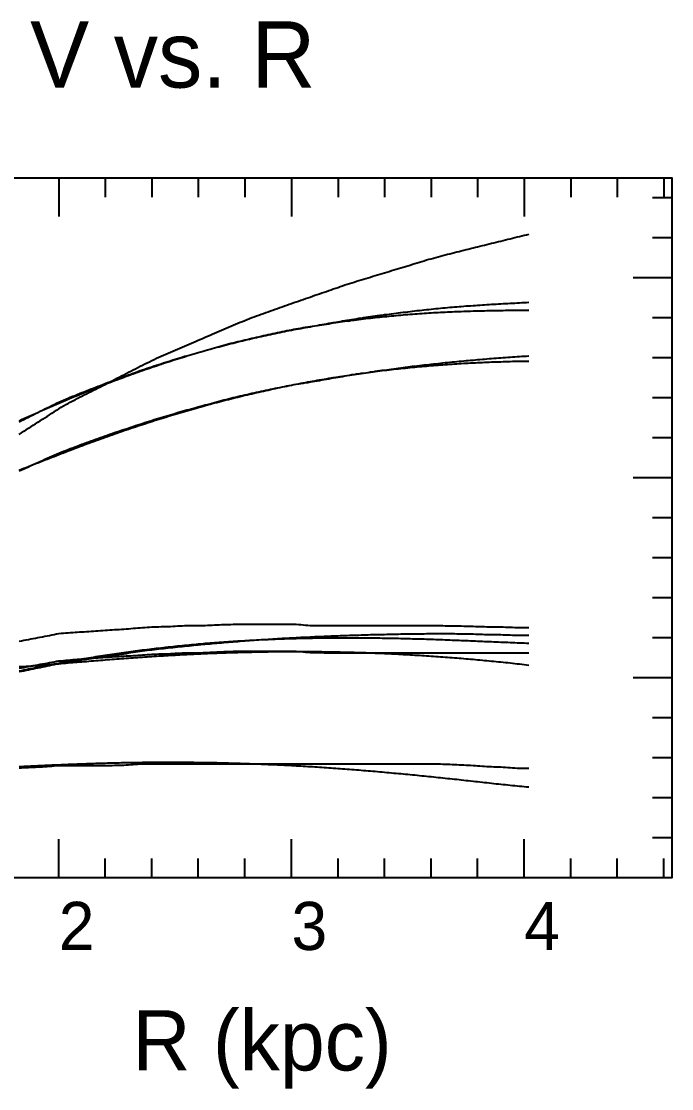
# Model space of a CAD drawing. Extents: x -35 to 179, y -35 to 142.
# Drawn here: x 71.1 to 179.2, y -35 to 142.2 of the extents above; entities that cross this region are included whole.
import ezdxf

# ---------------------------------------------------------------- set-up
doc = ezdxf.new("R2010")
doc.units = 0

msp = doc.modelspace()

# ---------------------------------------------------------------- linework, layer by layer
at = {"color": 0}
for p, q in [((77.35, 116.19), (77.35, 109.79)), ((85.08, 116.19), (85.08, 112.99)), ((92.82, 116.19), (92.82, 112.99)), ((100.55, 116.19), (100.55, 112.99)), ((108.29, 116.19), (108.29, 112.99)), ((116.02, 116.19), (116.02, 109.79)), ((123.76, 116.19), (123.76, 112.99)), ((131.49, 116.19), (131.49, 112.99)), ((139.23, 116.19), (139.23, 112.99)), ((146.96, 116.19), (146.96, 112.99)), ((154.7, 116.19), (154.7, 109.79)), ((162.43, 116.19), (162.43, 112.99)), ((170.17, 116.19), (170.17, 112.99)), ((177.9, 116.19), (177.9, 112.99)), ((179.2, 112.87), (176, 112.87)), ((179.2, 106.23), (176, 106.23)), ((179.2, 99.59), (172.8, 99.59)), ((179.2, 92.95), (176, 92.95)), ((179.2, 86.31), (176, 86.31)), ((179.2, 79.67), (176, 79.67)), ((179.2, 73.03), (176, 73.03)), ((179.2, 66.39), (172.8, 66.39)), ((179.2, 59.75), (176, 59.75)), ((179.2, 53.11), (176, 53.11)), ((179.2, 46.47), (176, 46.47)), ((179.2, 39.84), (176, 39.84)), ((179.2, 33.2), (172.8, 33.2)), ((179.2, 26.56), (176, 26.56)), ((179.2, 19.92), (176, 19.92)), ((179.2, 13.28), (176, 13.28)), ((77.35, 0), (77.35, 6.4)), ((116.02, 0), (116.02, 6.4)), ((154.7, 0), (154.7, 6.4)), ((179.2, 6.64), (176, 6.64)), ((85.08, 0), (85.08, 3.2)), ((92.82, 0), (92.82, 3.2)), ((100.55, 0), (100.55, 3.2)), ((108.29, 0), (108.29, 3.2)), ((123.76, 0), (123.76, 3.2)), ((131.49, 0), (131.49, 3.2)), ((139.23, 0), (139.23, 3.2)), ((146.96, 0), (146.96, 3.2)), ((162.43, 0), (162.43, 3.2)), ((170.17, 0), (170.17, 3.2)), ((177.9, 0), (177.9, 3.2))]:
    msp.add_line(p, q, dxfattribs=at)
msp.add_lwpolyline([(0, 0), (0, 116.19), (179.2, 116.19), (179.2, 0)], close=True, dxfattribs=at)
at = {"color": 6}
for points in [[(70.77, 73.61), (71.16, 73.87), (71.55, 74.12), (71.93, 74.37), (72.32, 74.63), (72.71, 74.88), (73.09, 75.13), (73.48, 75.37), (73.87, 75.62), (74.25, 75.86), (74.64, 76.11), (75.03, 76.36), (75.41, 76.6), (75.8, 76.86), (76.19, 77.11), (76.57, 77.36), (76.96, 77.61), (77.35, 77.87), (77.74, 78.12), (78.12, 78.37), (78.51, 78.55), (78.9, 78.76), (79.28, 78.96), (79.67, 79.17), (80.06, 79.37), (80.44, 79.57), (80.83, 79.77), (81.22, 79.96), (81.6, 80.16), (81.99, 80.35), (82.38, 80.54), (82.76, 80.74), (83.15, 80.93), (83.54, 81.13), (83.92, 81.33), (84.31, 81.52), (84.7, 81.72), (85.08, 81.92), (85.47, 82.12), (85.86, 82.32), (86.24, 82.52), (86.63, 82.72), (87.02, 82.92), (87.4, 83.12), (87.79, 83.32), (88.18, 83.52), (88.56, 83.73), (88.95, 83.92), (89.34, 84.12), (89.72, 84.32), (90.11, 84.52), (90.5, 84.72), (90.88, 84.91), (91.27, 85.11), (91.66, 85.3), (92.04, 85.48), (92.43, 85.67), (92.82, 85.86), (93.2, 86.05), (93.59, 86.24), (93.98, 86.42), (94.37, 86.58), (94.75, 86.75), (95.14, 86.92), (95.53, 87.09), (95.91, 87.25), (96.3, 87.42), (96.69, 87.59), (97.07, 87.76), (97.46, 87.92), (97.85, 88.09), (98.23, 88.25), (98.62, 88.42), (99.01, 88.59), (99.39, 88.75), (99.78, 88.92), (100.17, 89.08), (100.55, 89.25), (100.94, 89.42), (101.33, 89.58), (101.71, 89.75), (102.1, 89.91), (102.49, 90.08), (102.87, 90.25), (103.26, 90.41), (103.65, 90.58), (104.03, 90.75), (104.42, 90.91), (104.81, 91.08), (105.19, 91.24), (105.58, 91.4), (105.97, 91.57), (106.35, 91.73), (106.74, 91.9), (107.13, 92.06), (107.51, 92.22), (107.9, 92.37), (108.29, 92.53), (108.67, 92.69), (109.06, 92.84), (109.45, 93), (109.83, 93.15), (110.22, 93.28), (110.61, 93.42), (110.99, 93.56), (111.38, 93.7), (111.77, 93.84), (112.16, 93.98), (112.54, 94.12), (112.93, 94.25), (113.32, 94.39), (113.7, 94.53), (114.09, 94.67), (114.48, 94.8), (114.86, 94.94), (115.25, 95.08), (115.64, 95.21), (116.02, 95.34), (116.41, 95.48), (116.8, 95.61), (117.18, 95.75), (117.57, 95.88), (117.96, 96.02), (118.34, 96.15), (118.73, 96.29), (119.12, 96.42), (119.5, 96.56), (119.89, 96.7), (120.28, 96.83), (120.66, 96.96), (121.05, 97.1), (121.44, 97.23), (121.82, 97.36), (122.21, 97.49), (122.6, 97.63), (122.98, 97.76), (123.37, 97.89), (123.76, 98.02), (124.14, 98.16), (124.53, 98.29), (124.92, 98.42), (125.3, 98.55), (125.69, 98.68), (126.08, 98.8), (126.46, 98.91), (126.85, 99.03), (127.24, 99.15), (127.62, 99.27), (128.01, 99.39), (128.4, 99.5), (128.79, 99.62), (129.17, 99.74), (129.56, 99.86), (129.95, 99.98), (130.33, 100.1), (130.72, 100.21), (131.11, 100.33), (131.49, 100.45), (131.88, 100.56), (132.27, 100.68), (132.65, 100.8), (133.04, 100.91), (133.43, 101.03), (133.81, 101.15), (134.2, 101.26), (134.59, 101.38), (134.97, 101.5), (135.36, 101.61), (135.75, 101.73), (136.13, 101.85), (136.52, 101.97), (136.91, 102.09), (137.29, 102.21), (137.68, 102.33), (138.07, 102.45), (138.45, 102.57), (138.84, 102.69), (139.23, 102.78), (139.61, 102.89), (140, 102.99), (140.39, 103.1), (140.77, 103.21), (141.16, 103.31), (141.55, 103.41), (141.93, 103.51), (142.32, 103.61), (142.71, 103.7), (143.09, 103.8), (143.48, 103.9), (143.87, 104), (144.25, 104.09), (144.64, 104.19), (145.03, 104.29), (145.41, 104.39), (145.8, 104.48), (146.19, 104.58), (146.58, 104.68), (146.96, 104.77), (147.35, 104.87), (147.74, 104.96), (148.12, 105.05), (148.51, 105.15), (148.9, 105.24), (149.28, 105.34), (149.67, 105.43), (150.06, 105.53), (150.44, 105.62), (150.83, 105.71), (151.22, 105.81), (151.6, 105.9), (151.99, 106), (152.38, 106.1), (152.76, 106.19), (153.15, 106.29), (153.54, 106.39), (153.92, 106.49), (154.31, 106.58), (154.7, 106.68), (155.08, 106.76), (155.47, 106.85)], [(70.77, 34.79), (71.16, 34.86), (71.55, 34.93), (71.93, 35.01), (72.32, 35.08), (72.71, 35.15), (73.09, 35.22), (73.48, 35.29), (73.87, 35.37), (74.25, 35.44), (74.64, 35.51), (75.03, 35.58), (75.41, 35.65), (75.8, 35.73), (76.19, 35.8), (76.57, 35.87), (76.96, 35.94), (77.35, 36.01), (77.74, 36.04), (78.12, 36.07), (78.51, 36.11), (78.9, 36.15), (79.28, 36.18), (79.67, 36.22), (80.06, 36.25), (80.44, 36.27), (80.83, 36.3), (81.22, 36.32), (81.6, 36.35), (81.99, 36.37), (82.38, 36.39), (82.76, 36.43), (83.15, 36.46), (83.54, 36.49), (83.92, 36.53), (84.31, 36.56), (84.7, 36.59), (85.08, 36.63), (85.47, 36.65), (85.86, 36.67), (86.24, 36.7), (86.63, 36.72), (87.02, 36.74), (87.4, 36.76), (87.79, 36.78), (88.18, 36.81), (88.56, 36.83), (88.95, 36.85), (89.34, 36.87), (89.72, 36.9), (90.11, 36.92), (90.5, 36.94), (90.88, 36.97), (91.27, 37), (91.66, 37.02), (92.04, 37.05), (92.43, 37.08), (92.82, 37.11), (93.2, 37.13), (93.59, 37.14), (93.98, 37.15), (94.37, 37.17), (94.75, 37.18), (95.14, 37.19), (95.53, 37.2), (95.91, 37.22), (96.3, 37.24), (96.69, 37.27), (97.07, 37.29), (97.46, 37.31), (97.85, 37.33), (98.23, 37.36), (98.62, 37.36), (99.01, 37.36), (99.39, 37.36), (99.78, 37.36), (100.17, 37.36), (100.55, 37.36), (100.94, 37.36), (101.33, 37.38), (101.71, 37.4), (102.1, 37.42), (102.49, 37.44), (102.87, 37.46), (103.26, 37.48), (103.65, 37.51), (104.03, 37.52), (104.42, 37.53), (104.81, 37.55), (105.19, 37.56), (105.58, 37.58), (105.97, 37.59), (106.35, 37.61), (106.74, 37.6), (107.13, 37.6), (107.51, 37.6), (107.9, 37.6), (108.29, 37.6), (108.67, 37.6), (109.06, 37.6), (109.45, 37.6), (109.83, 37.6), (110.22, 37.6), (110.61, 37.6), (110.99, 37.6), (111.38, 37.6), (111.77, 37.6), (112.16, 37.6), (112.54, 37.6), (112.93, 37.6), (113.32, 37.6), (113.7, 37.6), (114.09, 37.6), (114.48, 37.6), (114.86, 37.6), (115.25, 37.6), (115.64, 37.6), (116.02, 37.6), (116.41, 37.6), (116.8, 37.6), (117.18, 37.57), (117.57, 37.54), (117.96, 37.5), (118.34, 37.47), (118.73, 37.44), (119.12, 37.4), (119.5, 37.37), (119.89, 37.37), (120.28, 37.37), (120.66, 37.37), (121.05, 37.37), (121.44, 37.36), (121.82, 37.36), (122.21, 37.36), (122.6, 37.36), (122.98, 37.36), (123.37, 37.36), (123.76, 37.36), (124.14, 37.36), (124.53, 37.36), (124.92, 37.36), (125.3, 37.36), (125.69, 37.36), (126.08, 37.36), (126.46, 37.36), (126.85, 37.36), (127.24, 37.36), (127.62, 37.36), (128.01, 37.36), (128.4, 37.36), (128.79, 37.36), (129.17, 37.36), (129.56, 37.36), (129.95, 37.36), (130.33, 37.36), (130.72, 37.36), (131.11, 37.36), (131.49, 37.36), (131.88, 37.36), (132.27, 37.36), (132.65, 37.36), (133.04, 37.36), (133.43, 37.36), (133.81, 37.36), (134.2, 37.36), (134.59, 37.36), (134.97, 37.36), (135.36, 37.36), (135.75, 37.36), (136.13, 37.36), (136.52, 37.36), (136.91, 37.36), (137.29, 37.36), (137.68, 37.36), (138.07, 37.36), (138.45, 37.36), (138.84, 37.36), (139.23, 37.36), (139.61, 37.36), (140, 37.36), (140.39, 37.36), (140.77, 37.36), (141.16, 37.36), (141.55, 37.36), (141.93, 37.36), (142.32, 37.36), (142.71, 37.36), (143.09, 37.36), (143.48, 37.36), (143.87, 37.36), (144.25, 37.36), (144.64, 37.36), (145.03, 37.36), (145.41, 37.36), (145.8, 37.36), (146.19, 37.36), (146.58, 37.36), (146.96, 37.36), (147.35, 37.36), (147.74, 37.36), (148.12, 37.36), (148.51, 37.36), (148.9, 37.36), (149.28, 37.36), (149.67, 37.36), (150.06, 37.36), (150.44, 37.36), (150.83, 37.36), (151.22, 37.36), (151.6, 37.36), (151.99, 37.36), (152.38, 37.36), (152.76, 37.36), (153.15, 37.36), (153.54, 37.36), (153.92, 37.36), (154.31, 37.36), (154.7, 37.36), (155.08, 37.36), (155.47, 37.36)]]:
    msp.add_lwpolyline(points, dxfattribs=at)
at = {"color": 4}
for points in [[(70.77, 75.71), (71.16, 75.91), (71.55, 76.1), (71.93, 76.3), (72.32, 76.49), (72.71, 76.68), (73.09, 76.88), (73.48, 77.07), (73.87, 77.26), (74.25, 77.45), (74.64, 77.64), (75.03, 77.83), (75.41, 78.02), (75.8, 78.21), (76.19, 78.4), (76.57, 78.59), (76.96, 78.78), (77.35, 78.96), (77.74, 79.12), (78.12, 79.29), (78.51, 79.45), (78.9, 79.61), (79.28, 79.77), (79.67, 79.93), (80.06, 80.09), (80.44, 80.24), (80.83, 80.39), (81.22, 80.55), (81.6, 80.7), (81.99, 80.85), (82.38, 81), (82.76, 81.15), (83.15, 81.3), (83.54, 81.45), (83.92, 81.6), (84.31, 81.75), (84.7, 81.9), (85.08, 82.05), (85.47, 82.2), (85.86, 82.34), (86.24, 82.48), (86.63, 82.63), (87.02, 82.77), (87.4, 82.91), (87.79, 83.05), (88.18, 83.19), (88.56, 83.34), (88.95, 83.48), (89.34, 83.62), (89.72, 83.77), (90.11, 83.91), (90.5, 84.05), (90.88, 84.19), (91.27, 84.32), (91.66, 84.46), (92.04, 84.59), (92.43, 84.72), (92.82, 84.85), (93.2, 84.99), (93.59, 85.11), (93.98, 85.23), (94.37, 85.35), (94.75, 85.48), (95.14, 85.6), (95.53, 85.72), (95.91, 85.84), (96.3, 85.97), (96.69, 86.09), (97.07, 86.21), (97.46, 86.33), (97.85, 86.45), (98.23, 86.57), (98.62, 86.68), (99.01, 86.79), (99.39, 86.9), (99.78, 87.01), (100.17, 87.12), (100.55, 87.22), (100.94, 87.33), (101.33, 87.44), (101.71, 87.55), (102.1, 87.67), (102.49, 87.78), (102.87, 87.89), (103.26, 88), (103.65, 88.11), (104.03, 88.21), (104.42, 88.32), (104.81, 88.42), (105.19, 88.53), (105.58, 88.63), (105.97, 88.73), (106.35, 88.83), (106.74, 88.93), (107.13, 89.02), (107.51, 89.11), (107.9, 89.21), (108.29, 89.3), (108.67, 89.39), (109.06, 89.48), (109.45, 89.57), (109.83, 89.66), (110.22, 89.75), (110.61, 89.83), (110.99, 89.92), (111.38, 90.01), (111.77, 90.09), (112.16, 90.18), (112.54, 90.26), (112.93, 90.35), (113.32, 90.43), (113.7, 90.51), (114.09, 90.59), (114.48, 90.68), (114.86, 90.76), (115.25, 90.84), (115.64, 90.91), (116.02, 90.99), (116.41, 91.07), (116.8, 91.15), (117.18, 91.21), (117.57, 91.27), (117.96, 91.33), (118.34, 91.39), (118.73, 91.45), (119.12, 91.51), (119.5, 91.57), (119.89, 91.64), (120.28, 91.71), (120.66, 91.78), (121.05, 91.85), (121.44, 91.92), (121.82, 91.99), (122.21, 92.05), (122.6, 92.12), (122.98, 92.19), (123.37, 92.25), (123.76, 92.32), (124.14, 92.38), (124.53, 92.45), (124.92, 92.51), (125.3, 92.57), (125.69, 92.63), (126.08, 92.7), (126.46, 92.76), (126.85, 92.82), (127.24, 92.88), (127.62, 92.93), (128.01, 92.99), (128.4, 93.05), (128.79, 93.11), (129.17, 93.16), (129.56, 93.22), (129.95, 93.27), (130.33, 93.33), (130.72, 93.38), (131.11, 93.43), (131.49, 93.49), (131.88, 93.54), (132.27, 93.59), (132.65, 93.64), (133.04, 93.69), (133.43, 93.74), (133.81, 93.79), (134.2, 93.84), (134.59, 93.88), (134.97, 93.93), (135.36, 93.98), (135.75, 94.02), (136.13, 94.07), (136.52, 94.11), (136.91, 94.16), (137.29, 94.2), (137.68, 94.24), (138.07, 94.29), (138.45, 94.33), (138.84, 94.37), (139.23, 94.41), (139.61, 94.45), (140, 94.49), (140.39, 94.53), (140.77, 94.57), (141.16, 94.61), (141.55, 94.64), (141.93, 94.67), (142.32, 94.71), (142.71, 94.74), (143.09, 94.77), (143.48, 94.81), (143.87, 94.84), (144.25, 94.87), (144.64, 94.9), (145.03, 94.93), (145.41, 94.95), (145.8, 94.98), (146.19, 95.01), (146.58, 95.03), (146.96, 95.06), (147.35, 95.08), (147.74, 95.11), (148.12, 95.13), (148.51, 95.16), (148.9, 95.18), (149.28, 95.21), (149.67, 95.23), (150.06, 95.25), (150.44, 95.28), (150.83, 95.3), (151.22, 95.32), (151.6, 95.35), (151.99, 95.36), (152.38, 95.38), (152.76, 95.4), (153.15, 95.42), (153.54, 95.44), (153.92, 95.46), (154.31, 95.48), (154.7, 95.5), (155.08, 95.52), (155.47, 95.54)], [(70.77, 67.54), (71.16, 67.72), (71.55, 67.89), (71.93, 68.07), (72.32, 68.25), (72.71, 68.43), (73.09, 68.6), (73.48, 68.78), (73.87, 68.95), (74.25, 69.13), (74.64, 69.3), (75.03, 69.47), (75.41, 69.65), (75.8, 69.82), (76.19, 69.99), (76.57, 70.16), (76.96, 70.33), (77.35, 70.5), (77.74, 70.65), (78.12, 70.8), (78.51, 70.95), (78.9, 71.1), (79.28, 71.25), (79.67, 71.4), (80.06, 71.54), (80.44, 71.68), (80.83, 71.82), (81.22, 71.96), (81.6, 72.1), (81.99, 72.24), (82.38, 72.38), (82.76, 72.52), (83.15, 72.66), (83.54, 72.8), (83.92, 72.95), (84.31, 73.09), (84.7, 73.23), (85.08, 73.37), (85.47, 73.5), (85.86, 73.63), (86.24, 73.76), (86.63, 73.9), (87.02, 74.03), (87.4, 74.16), (87.79, 74.29), (88.18, 74.42), (88.56, 74.55), (88.95, 74.67), (89.34, 74.8), (89.72, 74.93), (90.11, 75.06), (90.5, 75.18), (90.88, 75.31), (91.27, 75.44), (91.66, 75.56), (92.04, 75.69), (92.43, 75.81), (92.82, 75.94), (93.2, 76.06), (93.59, 76.18), (93.98, 76.29), (94.37, 76.41), (94.75, 76.52), (95.14, 76.64), (95.53, 76.75), (95.91, 76.87), (96.3, 76.99), (96.69, 77.1), (97.07, 77.22), (97.46, 77.33), (97.85, 77.45), (98.23, 77.56), (98.62, 77.67), (99.01, 77.77), (99.39, 77.87), (99.78, 77.97), (100.17, 78.07), (100.55, 78.17), (100.94, 78.27), (101.33, 78.38), (101.71, 78.49), (102.1, 78.6), (102.49, 78.7), (102.87, 78.81), (103.26, 78.92), (103.65, 79.02), (104.03, 79.12), (104.42, 79.22), (104.81, 79.32), (105.19, 79.42), (105.58, 79.52), (105.97, 79.62), (106.35, 79.72), (106.74, 79.81), (107.13, 79.9), (107.51, 79.99), (107.9, 80.08), (108.29, 80.17), (108.67, 80.25), (109.06, 80.34), (109.45, 80.43), (109.83, 80.51), (110.22, 80.6), (110.61, 80.68), (110.99, 80.77), (111.38, 80.85), (111.77, 80.93), (112.16, 81.02), (112.54, 81.1), (112.93, 81.18), (113.32, 81.26), (113.7, 81.34), (114.09, 81.42), (114.48, 81.5), (114.86, 81.58), (115.25, 81.66), (115.64, 81.73), (116.02, 81.81), (116.41, 81.89), (116.8, 81.96), (117.18, 82.02), (117.57, 82.08), (117.96, 82.14), (118.34, 82.2), (118.73, 82.25), (119.12, 82.31), (119.5, 82.37), (119.89, 82.44), (120.28, 82.51), (120.66, 82.58), (121.05, 82.65), (121.44, 82.71), (121.82, 82.78), (122.21, 82.85), (122.6, 82.92), (122.98, 82.98), (123.37, 83.05), (123.76, 83.11), (124.14, 83.18), (124.53, 83.24), (124.92, 83.31), (125.3, 83.37), (125.69, 83.43), (126.08, 83.49), (126.46, 83.55), (126.85, 83.61), (127.24, 83.67), (127.62, 83.73), (128.01, 83.79), (128.4, 83.85), (128.79, 83.91), (129.17, 83.97), (129.56, 84.02), (129.95, 84.08), (130.33, 84.14), (130.72, 84.19), (131.11, 84.25), (131.49, 84.3), (131.88, 84.35), (132.27, 84.41), (132.65, 84.46), (133.04, 84.51), (133.43, 84.56), (133.81, 84.61), (134.2, 84.66), (134.59, 84.71), (134.97, 84.76), (135.36, 84.81), (135.75, 84.86), (136.13, 84.91), (136.52, 84.95), (136.91, 85), (137.29, 85.04), (137.68, 85.09), (138.07, 85.14), (138.45, 85.18), (138.84, 85.22), (139.23, 85.27), (139.61, 85.31), (140, 85.35), (140.39, 85.39), (140.77, 85.43), (141.16, 85.48), (141.55, 85.52), (141.93, 85.56), (142.32, 85.6), (142.71, 85.63), (143.09, 85.67), (143.48, 85.71), (143.87, 85.75), (144.25, 85.78), (144.64, 85.82), (145.03, 85.86), (145.41, 85.89), (145.8, 85.93), (146.19, 85.96), (146.58, 85.99), (146.96, 86.03), (147.35, 86.06), (147.74, 86.09), (148.12, 86.12), (148.51, 86.16), (148.9, 86.19), (149.28, 86.22), (149.67, 86.25), (150.06, 86.28), (150.44, 86.31), (150.83, 86.34), (151.22, 86.36), (151.6, 86.39), (151.99, 86.42), (152.38, 86.45), (152.76, 86.47), (153.15, 86.5), (153.54, 86.52), (153.92, 86.55), (154.31, 86.57), (154.7, 86.6), (155.08, 86.62), (155.47, 86.64)], [(70.77, 34.22), (71.16, 34.3), (71.55, 34.38), (71.93, 34.46), (72.32, 34.54), (72.71, 34.62), (73.09, 34.7), (73.48, 34.78), (73.87, 34.85), (74.25, 34.93), (74.64, 35.01), (75.03, 35.09), (75.41, 35.17), (75.8, 35.25), (76.19, 35.33), (76.57, 35.41), (76.96, 35.49), (77.35, 35.57), (77.74, 35.63), (78.12, 35.7), (78.51, 35.76), (78.9, 35.82), (79.28, 35.88), (79.67, 35.94), (80.06, 36), (80.44, 36.06), (80.83, 36.12), (81.22, 36.18), (81.6, 36.24), (81.99, 36.3), (82.38, 36.35), (82.76, 36.41), (83.15, 36.47), (83.54, 36.52), (83.92, 36.58), (84.31, 36.63), (84.7, 36.69), (85.08, 36.74), (85.47, 36.8), (85.86, 36.85), (86.24, 36.91), (86.63, 36.97), (87.02, 37.02), (87.4, 37.07), (87.79, 37.13), (88.18, 37.18), (88.56, 37.25), (88.95, 37.32), (89.34, 37.38), (89.72, 37.45), (90.11, 37.51), (90.5, 37.58), (90.88, 37.63), (91.27, 37.68), (91.66, 37.72), (92.04, 37.77), (92.43, 37.82), (92.82, 37.86), (93.2, 37.91), (93.59, 37.95), (93.98, 38), (94.37, 38.04), (94.75, 38.08), (95.14, 38.13), (95.53, 38.17), (95.91, 38.21), (96.3, 38.25), (96.69, 38.29), (97.07, 38.34), (97.46, 38.38), (97.85, 38.42), (98.23, 38.46), (98.62, 38.49), (99.01, 38.53), (99.39, 38.57), (99.78, 38.61), (100.17, 38.65), (100.55, 38.68), (100.94, 38.72), (101.33, 38.76), (101.71, 38.79), (102.1, 38.83), (102.49, 38.86), (102.87, 38.9), (103.26, 38.93), (103.65, 38.97), (104.03, 39), (104.42, 39.03), (104.81, 39.06), (105.19, 39.1), (105.58, 39.13), (105.97, 39.16), (106.35, 39.19), (106.74, 39.22), (107.13, 39.25), (107.51, 39.28), (107.9, 39.31), (108.29, 39.34), (108.67, 39.37), (109.06, 39.4), (109.45, 39.42), (109.83, 39.45), (110.22, 39.48), (110.61, 39.5), (110.99, 39.53), (111.38, 39.56), (111.77, 39.58), (112.16, 39.61), (112.54, 39.63), (112.93, 39.66), (113.32, 39.68), (113.7, 39.7), (114.09, 39.73), (114.48, 39.75), (114.86, 39.77), (115.25, 39.79), (115.64, 39.81), (116.02, 39.84), (116.41, 39.86), (116.8, 39.88), (117.18, 39.9), (117.57, 39.92), (117.96, 39.94), (118.34, 39.96), (118.73, 39.97), (119.12, 39.99), (119.5, 40.01), (119.89, 40.03), (120.28, 40.05), (120.66, 40.06), (121.05, 40.08), (121.44, 40.1), (121.82, 40.11), (122.21, 40.13), (122.6, 40.14), (122.98, 40.16), (123.37, 40.17), (123.76, 40.19), (124.14, 40.2), (124.53, 40.22), (124.92, 40.23), (125.3, 40.24), (125.69, 40.25), (126.08, 40.27), (126.46, 40.28), (126.85, 40.29), (127.24, 40.3), (127.62, 40.31), (128.01, 40.33), (128.4, 40.34), (128.79, 40.35), (129.17, 40.36), (129.56, 40.37), (129.95, 40.38), (130.33, 40.39), (130.72, 40.4), (131.11, 40.4), (131.49, 40.41), (131.88, 40.42), (132.27, 40.43), (132.65, 40.44), (133.04, 40.44), (133.43, 40.45), (133.81, 40.46), (134.2, 40.47), (134.59, 40.47), (134.97, 40.48), (135.36, 40.49), (135.75, 40.49), (136.13, 40.5), (136.52, 40.5), (136.91, 40.51), (137.29, 40.51), (137.68, 40.52), (138.07, 40.52), (138.45, 40.53), (138.84, 40.53), (139.23, 40.54), (139.61, 40.54), (140, 40.54), (140.39, 40.55), (140.77, 40.55), (141.16, 40.55), (141.55, 40.54), (141.93, 40.54), (142.32, 40.54), (142.71, 40.53), (143.09, 40.53), (143.48, 40.52), (143.87, 40.51), (144.25, 40.51), (144.64, 40.5), (145.03, 40.49), (145.41, 40.48), (145.8, 40.48), (146.19, 40.47), (146.58, 40.45), (146.96, 40.44), (147.35, 40.43), (147.74, 40.42), (148.12, 40.41), (148.51, 40.4), (148.9, 40.39), (149.28, 40.38), (149.67, 40.38), (150.06, 40.37), (150.44, 40.36), (150.83, 40.36), (151.22, 40.35), (151.6, 40.34), (151.99, 40.33), (152.38, 40.31), (152.76, 40.3), (153.15, 40.29), (153.54, 40.28), (153.92, 40.26), (154.31, 40.26), (154.7, 40.26), (155.08, 40.26), (155.47, 40.26)]]:
    msp.add_lwpolyline(points, dxfattribs=at)
at = {"color": 3}
for points in [[(70.77, 75.88), (71.16, 76.06), (71.55, 76.23), (71.93, 76.4), (72.32, 76.58), (72.71, 76.75), (73.09, 76.92), (73.48, 77.09), (73.87, 77.26), (74.25, 77.44), (74.64, 77.61), (75.03, 77.78), (75.41, 77.95), (75.8, 78.11), (76.19, 78.28), (76.57, 78.45), (76.96, 78.62), (77.35, 78.78), (77.74, 78.95), (78.12, 79.11), (78.51, 79.28), (78.9, 79.44), (79.28, 79.6), (79.67, 79.77), (80.06, 79.93), (80.44, 80.09), (80.83, 80.25), (81.22, 80.41), (81.6, 80.56), (81.99, 80.72), (82.38, 80.88), (82.76, 81.03), (83.15, 81.19), (83.54, 81.34), (83.92, 81.49), (84.31, 81.65), (84.7, 81.8), (85.08, 81.95), (85.47, 82.1), (85.86, 82.25), (86.24, 82.39), (86.63, 82.54), (87.02, 82.69), (87.4, 82.83), (87.79, 82.97), (88.18, 83.12), (88.56, 83.26), (88.95, 83.4), (89.34, 83.54), (89.72, 83.68), (90.11, 83.82), (90.5, 83.96), (90.88, 84.09), (91.27, 84.23), (91.66, 84.36), (92.04, 84.5), (92.43, 84.63), (92.82, 84.76), (93.2, 84.89), (93.59, 85.02), (93.98, 85.15), (94.37, 85.28), (94.75, 85.41), (95.14, 85.53), (95.53, 85.66), (95.91, 85.78), (96.3, 85.91), (96.69, 86.03), (97.07, 86.15), (97.46, 86.27), (97.85, 86.39), (98.23, 86.51), (98.62, 86.63), (99.01, 86.74), (99.39, 86.86), (99.78, 86.97), (100.17, 87.09), (100.55, 87.2), (100.94, 87.31), (101.33, 87.42), (101.71, 87.53), (102.1, 87.64), (102.49, 87.75), (102.87, 87.86), (103.26, 87.96), (103.65, 88.07), (104.03, 88.17), (104.42, 88.28), (104.81, 88.38), (105.19, 88.48), (105.58, 88.58), (105.97, 88.68), (106.35, 88.78), (106.74, 88.87), (107.13, 88.97), (107.51, 89.07), (107.9, 89.16), (108.29, 89.25), (108.67, 89.35), (109.06, 89.44), (109.45, 89.53), (109.83, 89.62), (110.22, 89.71), (110.61, 89.8), (110.99, 89.88), (111.38, 89.97), (111.77, 90.05), (112.16, 90.14), (112.54, 90.22), (112.93, 90.3), (113.32, 90.38), (113.7, 90.46), (114.09, 90.54), (114.48, 90.62), (114.86, 90.7), (115.25, 90.78), (115.64, 90.85), (116.02, 90.93), (116.41, 91), (116.8, 91.07), (117.18, 91.14), (117.57, 91.21), (117.96, 91.28), (118.34, 91.35), (118.73, 91.42), (119.12, 91.49), (119.5, 91.56), (119.89, 91.62), (120.28, 91.69), (120.66, 91.75), (121.05, 91.81), (121.44, 91.87), (121.82, 91.93), (122.21, 91.99), (122.6, 92.05), (122.98, 92.11), (123.37, 92.17), (123.76, 92.23), (124.14, 92.28), (124.53, 92.34), (124.92, 92.39), (125.3, 92.44), (125.69, 92.49), (126.08, 92.55), (126.46, 92.6), (126.85, 92.65), (127.24, 92.69), (127.62, 92.74), (128.01, 92.79), (128.4, 92.84), (128.79, 92.88), (129.17, 92.92), (129.56, 92.97), (129.95, 93.01), (130.33, 93.05), (130.72, 93.09), (131.11, 93.13), (131.49, 93.17), (131.88, 93.21), (132.27, 93.25), (132.65, 93.29), (133.04, 93.32), (133.43, 93.36), (133.81, 93.39), (134.2, 93.43), (134.59, 93.46), (134.97, 93.49), (135.36, 93.52), (135.75, 93.55), (136.13, 93.58), (136.52, 93.61), (136.91, 93.64), (137.29, 93.67), (137.68, 93.7), (138.07, 93.72), (138.45, 93.75), (138.84, 93.77), (139.23, 93.8), (139.61, 93.82), (140, 93.84), (140.39, 93.86), (140.77, 93.88), (141.16, 93.9), (141.55, 93.92), (141.93, 93.94), (142.32, 93.96), (142.71, 93.98), (143.09, 94), (143.48, 94.01), (143.87, 94.03), (144.25, 94.04), (144.64, 94.06), (145.03, 94.07), (145.41, 94.08), (145.8, 94.09), (146.19, 94.11), (146.58, 94.12), (146.96, 94.13), (147.35, 94.14), (147.74, 94.15), (148.12, 94.15), (148.51, 94.16), (148.9, 94.17), (149.28, 94.18), (149.67, 94.18), (150.06, 94.19), (150.44, 94.19), (150.83, 94.2), (151.22, 94.2), (151.6, 94.21), (151.99, 94.21), (152.38, 94.21), (152.76, 94.21), (153.15, 94.22), (153.54, 94.22), (153.92, 94.22), (154.31, 94.22), (154.7, 94.22), (155.08, 94.22), (155.47, 94.22)], [(70.77, 67.67), (71.16, 67.83), (71.55, 67.98), (71.93, 68.13), (72.32, 68.29), (72.71, 68.44), (73.09, 68.59), (73.48, 68.75), (73.87, 68.9), (74.25, 69.05), (74.64, 69.2), (75.03, 69.36), (75.41, 69.51), (75.8, 69.66), (76.19, 69.81), (76.57, 69.96), (76.96, 70.11), (77.35, 70.26), (77.74, 70.41), (78.12, 70.56), (78.51, 70.71), (78.9, 70.86), (79.28, 71), (79.67, 71.15), (80.06, 71.3), (80.44, 71.44), (80.83, 71.59), (81.22, 71.73), (81.6, 71.88), (81.99, 72.02), (82.38, 72.16), (82.76, 72.31), (83.15, 72.45), (83.54, 72.59), (83.92, 72.73), (84.31, 72.87), (84.7, 73.01), (85.08, 73.15), (85.47, 73.28), (85.86, 73.42), (86.24, 73.56), (86.63, 73.69), (87.02, 73.83), (87.4, 73.96), (87.79, 74.09), (88.18, 74.23), (88.56, 74.36), (88.95, 74.49), (89.34, 74.62), (89.72, 74.75), (90.11, 74.88), (90.5, 75.01), (90.88, 75.14), (91.27, 75.26), (91.66, 75.39), (92.04, 75.52), (92.43, 75.64), (92.82, 75.76), (93.2, 75.89), (93.59, 76.01), (93.98, 76.13), (94.37, 76.25), (94.75, 76.37), (95.14, 76.49), (95.53, 76.61), (95.91, 76.73), (96.3, 76.85), (96.69, 76.96), (97.07, 77.08), (97.46, 77.19), (97.85, 77.31), (98.23, 77.42), (98.62, 77.53), (99.01, 77.65), (99.39, 77.76), (99.78, 77.87), (100.17, 77.98), (100.55, 78.09), (100.94, 78.19), (101.33, 78.3), (101.71, 78.41), (102.1, 78.51), (102.49, 78.62), (102.87, 78.72), (103.26, 78.83), (103.65, 78.93), (104.03, 79.03), (104.42, 79.13), (104.81, 79.23), (105.19, 79.33), (105.58, 79.43), (105.97, 79.53), (106.35, 79.62), (106.74, 79.72), (107.13, 79.81), (107.51, 79.91), (107.9, 80), (108.29, 80.1), (108.67, 80.19), (109.06, 80.28), (109.45, 80.37), (109.83, 80.46), (110.22, 80.55), (110.61, 80.64), (110.99, 80.73), (111.38, 80.81), (111.77, 80.9), (112.16, 80.98), (112.54, 81.07), (112.93, 81.15), (113.32, 81.23), (113.7, 81.32), (114.09, 81.4), (114.48, 81.48), (114.86, 81.56), (115.25, 81.64), (115.64, 81.71), (116.02, 81.79), (116.41, 81.87), (116.8, 81.94), (117.18, 82.02), (117.57, 82.09), (117.96, 82.17), (118.34, 82.24), (118.73, 82.31), (119.12, 82.38), (119.5, 82.45), (119.89, 82.52), (120.28, 82.59), (120.66, 82.66), (121.05, 82.72), (121.44, 82.79), (121.82, 82.86), (122.21, 82.92), (122.6, 82.98), (122.98, 83.05), (123.37, 83.11), (123.76, 83.17), (124.14, 83.23), (124.53, 83.29), (124.92, 83.35), (125.3, 83.41), (125.69, 83.47), (126.08, 83.53), (126.46, 83.58), (126.85, 83.64), (127.24, 83.69), (127.62, 83.75), (128.01, 83.8), (128.4, 83.85), (128.79, 83.91), (129.17, 83.96), (129.56, 84.01), (129.95, 84.06), (130.33, 84.1), (130.72, 84.15), (131.11, 84.2), (131.49, 84.25), (131.88, 84.29), (132.27, 84.34), (132.65, 84.38), (133.04, 84.43), (133.43, 84.47), (133.81, 84.51), (134.2, 84.55), (134.59, 84.59), (134.97, 84.63), (135.36, 84.67), (135.75, 84.71), (136.13, 84.75), (136.52, 84.79), (136.91, 84.82), (137.29, 84.86), (137.68, 84.89), (138.07, 84.93), (138.45, 84.96), (138.84, 84.99), (139.23, 85.03), (139.61, 85.06), (140, 85.09), (140.39, 85.12), (140.77, 85.15), (141.16, 85.18), (141.55, 85.21), (141.93, 85.23), (142.32, 85.26), (142.71, 85.29), (143.09, 85.31), (143.48, 85.34), (143.87, 85.36), (144.25, 85.38), (144.64, 85.41), (145.03, 85.43), (145.41, 85.45), (145.8, 85.47), (146.19, 85.49), (146.58, 85.51), (146.96, 85.53), (147.35, 85.55), (147.74, 85.56), (148.12, 85.58), (148.51, 85.6), (148.9, 85.61), (149.28, 85.63), (149.67, 85.64), (150.06, 85.66), (150.44, 85.67), (150.83, 85.68), (151.22, 85.69), (151.6, 85.71), (151.99, 85.72), (152.38, 85.73), (152.76, 85.74), (153.15, 85.74), (153.54, 85.75), (153.92, 85.76), (154.31, 85.77), (154.7, 85.77), (155.08, 85.78), (155.47, 85.79)], [(70.77, 34.33), (71.16, 34.41), (71.55, 34.5), (71.93, 34.58), (72.32, 34.66), (72.71, 34.73), (73.09, 34.81), (73.48, 34.89), (73.87, 34.97), (74.25, 35.04), (74.64, 35.12), (75.03, 35.2), (75.41, 35.27), (75.8, 35.34), (76.19, 35.42), (76.57, 35.49), (76.96, 35.56), (77.35, 35.64), (77.74, 35.71), (78.12, 35.78), (78.51, 35.85), (78.9, 35.92), (79.28, 35.99), (79.67, 36.06), (80.06, 36.12), (80.44, 36.19), (80.83, 36.26), (81.22, 36.32), (81.6, 36.39), (81.99, 36.45), (82.38, 36.52), (82.76, 36.58), (83.15, 36.64), (83.54, 36.71), (83.92, 36.77), (84.31, 36.83), (84.7, 36.89), (85.08, 36.95), (85.47, 37.01), (85.86, 37.06), (86.24, 37.12), (86.63, 37.18), (87.02, 37.24), (87.4, 37.29), (87.79, 37.35), (88.18, 37.4), (88.56, 37.46), (88.95, 37.51), (89.34, 37.56), (89.72, 37.61), (90.11, 37.67), (90.5, 37.72), (90.88, 37.77), (91.27, 37.82), (91.66, 37.86), (92.04, 37.91), (92.43, 37.96), (92.82, 38.01), (93.2, 38.05), (93.59, 38.1), (93.98, 38.14), (94.37, 38.19), (94.75, 38.23), (95.14, 38.28), (95.53, 38.32), (95.91, 38.36), (96.3, 38.4), (96.69, 38.44), (97.07, 38.48), (97.46, 38.52), (97.85, 38.56), (98.23, 38.6), (98.62, 38.64), (99.01, 38.67), (99.39, 38.71), (99.78, 38.75), (100.17, 38.78), (100.55, 38.82), (100.94, 38.85), (101.33, 38.88), (101.71, 38.92), (102.1, 38.95), (102.49, 38.98), (102.87, 39.01), (103.26, 39.04), (103.65, 39.07), (104.03, 39.1), (104.42, 39.13), (104.81, 39.16), (105.19, 39.18), (105.58, 39.21), (105.97, 39.24), (106.35, 39.26), (106.74, 39.29), (107.13, 39.31), (107.51, 39.34), (107.9, 39.36), (108.29, 39.38), (108.67, 39.4), (109.06, 39.43), (109.45, 39.45), (109.83, 39.47), (110.22, 39.49), (110.61, 39.51), (110.99, 39.53), (111.38, 39.54), (111.77, 39.56), (112.16, 39.58), (112.54, 39.59), (112.93, 39.61), (113.32, 39.63), (113.7, 39.64), (114.09, 39.66), (114.48, 39.67), (114.86, 39.68), (115.25, 39.7), (115.64, 39.71), (116.02, 39.72), (116.41, 39.73), (116.8, 39.74), (117.18, 39.75), (117.57, 39.76), (117.96, 39.77), (118.34, 39.78), (118.73, 39.79), (119.12, 39.8), (119.5, 39.8), (119.89, 39.81), (120.28, 39.82), (120.66, 39.82), (121.05, 39.83), (121.44, 39.83), (121.82, 39.83), (122.21, 39.84), (122.6, 39.84), (122.98, 39.84), (123.37, 39.85), (123.76, 39.85), (124.14, 39.85), (124.53, 39.85), (124.92, 39.85), (125.3, 39.85), (125.69, 39.85), (126.08, 39.85), (126.46, 39.85), (126.85, 39.85), (127.24, 39.85), (127.62, 39.84), (128.01, 39.84), (128.4, 39.84), (128.79, 39.83), (129.17, 39.83), (129.56, 39.82), (129.95, 39.82), (130.33, 39.81), (130.72, 39.81), (131.11, 39.8), (131.49, 39.8), (131.88, 39.79), (132.27, 39.78), (132.65, 39.78), (133.04, 39.77), (133.43, 39.76), (133.81, 39.75), (134.2, 39.74), (134.59, 39.73), (134.97, 39.72), (135.36, 39.71), (135.75, 39.7), (136.13, 39.69), (136.52, 39.68), (136.91, 39.67), (137.29, 39.66), (137.68, 39.65), (138.07, 39.64), (138.45, 39.62), (138.84, 39.61), (139.23, 39.6), (139.61, 39.59), (140, 39.57), (140.39, 39.56), (140.77, 39.54), (141.16, 39.53), (141.55, 39.52), (141.93, 39.5), (142.32, 39.49), (142.71, 39.47), (143.09, 39.46), (143.48, 39.44), (143.87, 39.43), (144.25, 39.41), (144.64, 39.4), (145.03, 39.38), (145.41, 39.37), (145.8, 39.35), (146.19, 39.34), (146.58, 39.32), (146.96, 39.3), (147.35, 39.29), (147.74, 39.27), (148.12, 39.25), (148.51, 39.24), (148.9, 39.22), (149.28, 39.21), (149.67, 39.19), (150.06, 39.17), (150.44, 39.16), (150.83, 39.14), (151.22, 39.12), (151.6, 39.11), (151.99, 39.09), (152.38, 39.08), (152.76, 39.06), (153.15, 39.05), (153.54, 39.03), (153.92, 39.02), (154.31, 39), (154.7, 38.99), (155.08, 38.97), (155.47, 38.96)]]:
    msp.add_lwpolyline(points, dxfattribs=at)
at = {"color": 1}
msp.add_lwpolyline([(70.77, 39.28), (71.16, 39.36), (71.55, 39.43), (71.93, 39.5), (72.32, 39.57), (72.71, 39.65), (73.09, 39.72), (73.48, 39.79), (73.87, 39.87), (74.25, 39.94), (74.64, 40.01), (75.03, 40.09), (75.41, 40.16), (75.8, 40.24), (76.19, 40.32), (76.57, 40.4), (76.96, 40.47), (77.35, 40.55), (77.74, 40.58), (78.12, 40.61), (78.51, 40.64), (78.9, 40.68), (79.28, 40.71), (79.67, 40.74), (80.06, 40.77), (80.44, 40.79), (80.83, 40.81), (81.22, 40.83), (81.6, 40.85), (81.99, 40.87), (82.38, 40.9), (82.76, 40.92), (83.15, 40.95), (83.54, 40.98), (83.92, 41.01), (84.31, 41.04), (84.7, 41.07), (85.08, 41.1), (85.47, 41.12), (85.86, 41.15), (86.24, 41.17), (86.63, 41.19), (87.02, 41.21), (87.4, 41.23), (87.79, 41.26), (88.18, 41.28), (88.56, 41.32), (88.95, 41.35), (89.34, 41.38), (89.72, 41.42), (90.11, 41.45), (90.5, 41.49), (90.88, 41.52), (91.27, 41.54), (91.66, 41.57), (92.04, 41.59), (92.43, 41.61), (92.82, 41.64), (93.2, 41.66), (93.59, 41.67), (93.98, 41.68), (94.37, 41.69), (94.75, 41.7), (95.14, 41.71), (95.53, 41.73), (95.91, 41.74), (96.3, 41.76), (96.69, 41.78), (97.07, 41.8), (97.46, 41.82), (97.85, 41.84), (98.23, 41.86), (98.62, 41.87), (99.01, 41.87), (99.39, 41.87), (99.78, 41.87), (100.17, 41.87), (100.55, 41.87), (100.94, 41.87), (101.33, 41.88), (101.71, 41.9), (102.1, 41.92), (102.49, 41.94), (102.87, 41.96), (103.26, 41.98), (103.65, 41.99), (104.03, 42.01), (104.42, 42.02), (104.81, 42.03), (105.19, 42.05), (105.58, 42.06), (105.97, 42.07), (106.35, 42.08), (106.74, 42.08), (107.13, 42.08), (107.51, 42.08), (107.9, 42.08), (108.29, 42.08), (108.67, 42.08), (109.06, 42.08), (109.45, 42.08), (109.83, 42.08), (110.22, 42.08), (110.61, 42.08), (110.99, 42.08), (111.38, 42.08), (111.77, 42.08), (112.16, 42.08), (112.54, 42.08), (112.93, 42.08), (113.32, 42.08), (113.7, 42.08), (114.09, 42.08), (114.48, 42.08), (114.86, 42.08), (115.25, 42.08), (115.64, 42.08), (116.02, 42.08), (116.41, 42.08), (116.8, 42.08), (117.18, 42.05), (117.57, 42.02), (117.96, 41.99), (118.34, 41.96), (118.73, 41.93), (119.12, 41.9), (119.5, 41.87), (119.89, 41.87), (120.28, 41.87), (120.66, 41.87), (121.05, 41.87), (121.44, 41.87), (121.82, 41.87), (122.21, 41.87), (122.6, 41.87), (122.98, 41.87), (123.37, 41.87), (123.76, 41.87), (124.14, 41.87), (124.53, 41.87), (124.92, 41.87), (125.3, 41.87), (125.69, 41.87), (126.08, 41.87), (126.46, 41.87), (126.85, 41.87), (127.24, 41.87), (127.62, 41.87), (128.01, 41.87), (128.4, 41.87), (128.79, 41.87), (129.17, 41.87), (129.56, 41.87), (129.95, 41.87), (130.33, 41.87), (130.72, 41.87), (131.11, 41.87), (131.49, 41.87), (131.88, 41.87), (132.27, 41.87), (132.65, 41.87), (133.04, 41.87), (133.43, 41.87), (133.81, 41.87), (134.2, 41.87), (134.59, 41.87), (134.97, 41.87), (135.36, 41.87), (135.75, 41.87), (136.13, 41.87), (136.52, 41.87), (136.91, 41.87), (137.29, 41.87), (137.68, 41.87), (138.07, 41.87), (138.45, 41.87), (138.84, 41.87), (139.23, 41.87), (139.61, 41.87), (140, 41.87), (140.39, 41.87), (140.77, 41.87), (141.16, 41.86), (141.55, 41.85), (141.93, 41.85), (142.32, 41.84), (142.71, 41.83), (143.09, 41.83), (143.48, 41.82), (143.87, 41.81), (144.25, 41.8), (144.64, 41.79), (145.03, 41.78), (145.41, 41.77), (145.8, 41.77), (146.19, 41.76), (146.58, 41.74), (146.96, 41.73), (147.35, 41.72), (147.74, 41.71), (148.12, 41.7), (148.51, 41.68), (148.9, 41.67), (149.28, 41.67), (149.67, 41.66), (150.06, 41.65), (150.44, 41.65), (150.83, 41.64), (151.22, 41.64), (151.6, 41.63), (151.99, 41.61), (152.38, 41.6), (152.76, 41.59), (153.15, 41.57), (153.54, 41.56), (153.92, 41.55), (154.31, 41.55), (154.7, 41.55), (155.08, 41.55), (155.47, 41.55)], dxfattribs=at)
at = {"color": 2}
for points in [[(70.77, 39.28), (71.16, 39.36), (71.55, 39.43), (71.93, 39.5), (72.32, 39.57), (72.71, 39.65), (73.09, 39.72), (73.48, 39.79), (73.87, 39.87), (74.25, 39.94), (74.64, 40.01), (75.03, 40.09), (75.41, 40.16), (75.8, 40.24), (76.19, 40.32), (76.57, 40.4), (76.96, 40.47), (77.35, 40.55), (77.74, 40.58), (78.12, 40.61), (78.51, 40.64), (78.9, 40.68), (79.28, 40.71), (79.67, 40.74), (80.06, 40.77), (80.44, 40.79), (80.83, 40.81), (81.22, 40.83), (81.6, 40.85), (81.99, 40.87), (82.38, 40.9), (82.76, 40.92), (83.15, 40.95), (83.54, 40.98), (83.92, 41.01), (84.31, 41.04), (84.7, 41.07), (85.08, 41.1), (85.47, 41.12), (85.86, 41.15), (86.24, 41.17), (86.63, 41.19), (87.02, 41.21), (87.4, 41.23), (87.79, 41.26), (88.18, 41.28), (88.56, 41.32), (88.95, 41.35), (89.34, 41.38), (89.72, 41.42), (90.11, 41.45), (90.5, 41.49), (90.88, 41.52), (91.27, 41.54), (91.66, 41.57), (92.04, 41.59), (92.43, 41.61), (92.82, 41.64), (93.2, 41.66), (93.59, 41.67), (93.98, 41.68), (94.37, 41.69), (94.75, 41.7), (95.14, 41.71), (95.53, 41.73), (95.91, 41.74), (96.3, 41.76), (96.69, 41.78), (97.07, 41.8), (97.46, 41.82), (97.85, 41.84), (98.23, 41.86), (98.62, 41.87), (99.01, 41.87), (99.39, 41.87), (99.78, 41.87), (100.17, 41.87), (100.55, 41.87), (100.94, 41.87), (101.33, 41.88), (101.71, 41.9), (102.1, 41.92), (102.49, 41.94), (102.87, 41.96), (103.26, 41.98), (103.65, 41.99), (104.03, 42.01), (104.42, 42.02), (104.81, 42.03), (105.19, 42.05), (105.58, 42.06), (105.97, 42.07), (106.35, 42.08), (106.74, 42.08), (107.13, 42.08), (107.51, 42.08), (107.9, 42.08), (108.29, 42.08), (108.67, 42.08), (109.06, 42.08), (109.45, 42.08), (109.83, 42.08), (110.22, 42.08), (110.61, 42.08), (110.99, 42.08), (111.38, 42.08), (111.77, 42.08), (112.16, 42.08), (112.54, 42.08), (112.93, 42.08), (113.32, 42.08), (113.7, 42.08), (114.09, 42.08), (114.48, 42.08), (114.86, 42.08), (115.25, 42.08), (115.64, 42.08), (116.02, 42.08), (116.41, 42.08), (116.8, 42.08), (117.18, 42.05), (117.57, 42.02), (117.96, 41.99), (118.34, 41.96), (118.73, 41.93), (119.12, 41.9), (119.5, 41.87), (119.89, 41.87), (120.28, 41.87), (120.66, 41.87), (121.05, 41.87), (121.44, 41.87), (121.82, 41.87), (122.21, 41.87), (122.6, 41.87), (122.98, 41.87), (123.37, 41.87), (123.76, 41.87), (124.14, 41.87), (124.53, 41.87), (124.92, 41.87), (125.3, 41.87), (125.69, 41.87), (126.08, 41.87), (126.46, 41.87), (126.85, 41.87), (127.24, 41.87), (127.62, 41.87), (128.01, 41.87), (128.4, 41.87), (128.79, 41.87), (129.17, 41.87), (129.56, 41.87), (129.95, 41.87), (130.33, 41.87), (130.72, 41.87), (131.11, 41.87), (131.49, 41.87), (131.88, 41.87), (132.27, 41.87), (132.65, 41.87), (133.04, 41.87), (133.43, 41.87), (133.81, 41.87), (134.2, 41.87), (134.59, 41.87), (134.97, 41.87), (135.36, 41.87), (135.75, 41.87), (136.13, 41.87), (136.52, 41.87), (136.91, 41.87), (137.29, 41.87), (137.68, 41.87), (138.07, 41.87), (138.45, 41.87), (138.84, 41.87), (139.23, 41.87), (139.61, 41.87), (140, 41.87), (140.39, 41.87), (140.77, 41.87), (141.16, 41.86), (141.55, 41.85), (141.93, 41.85), (142.32, 41.84), (142.71, 41.83), (143.09, 41.83), (143.48, 41.82), (143.87, 41.81), (144.25, 41.8), (144.64, 41.79), (145.03, 41.78), (145.41, 41.77), (145.8, 41.77), (146.19, 41.76), (146.58, 41.74), (146.96, 41.73), (147.35, 41.72), (147.74, 41.71), (148.12, 41.7), (148.51, 41.68), (148.9, 41.67), (149.28, 41.67), (149.67, 41.66), (150.06, 41.65), (150.44, 41.65), (150.83, 41.64), (151.22, 41.64), (151.6, 41.63), (151.99, 41.61), (152.38, 41.6), (152.76, 41.59), (153.15, 41.57), (153.54, 41.56), (153.92, 41.55), (154.31, 41.55), (154.7, 41.55), (155.08, 41.55), (155.47, 41.55)], [(70.77, 35.05), (71.16, 35.08), (71.55, 35.1), (71.93, 35.12), (72.32, 35.15), (72.71, 35.18), (73.09, 35.2), (73.48, 35.23), (73.87, 35.26), (74.25, 35.29), (74.64, 35.32), (75.03, 35.35), (75.41, 35.38), (75.8, 35.42), (76.19, 35.45), (76.57, 35.48), (76.96, 35.51), (77.35, 35.54), (77.74, 35.58), (78.12, 35.61), (78.51, 35.64), (78.9, 35.67), (79.28, 35.71), (79.67, 35.74), (80.06, 35.77), (80.44, 35.8), (80.83, 35.83), (81.22, 35.87), (81.6, 35.9), (81.99, 35.93), (82.38, 35.96), (82.76, 35.99), (83.15, 36.03), (83.54, 36.06), (83.92, 36.09), (84.31, 36.12), (84.7, 36.15), (85.08, 36.18), (85.47, 36.21), (85.86, 36.24), (86.24, 36.27), (86.63, 36.3), (87.02, 36.33), (87.4, 36.36), (87.79, 36.39), (88.18, 36.42), (88.56, 36.45), (88.95, 36.48), (89.34, 36.5), (89.72, 36.53), (90.11, 36.56), (90.5, 36.59), (90.88, 36.61), (91.27, 36.64), (91.66, 36.67), (92.04, 36.69), (92.43, 36.72), (92.82, 36.74), (93.2, 36.77), (93.59, 36.79), (93.98, 36.82), (94.37, 36.84), (94.75, 36.87), (95.14, 36.89), (95.53, 36.91), (95.91, 36.93), (96.3, 36.96), (96.69, 36.98), (97.07, 37), (97.46, 37.02), (97.85, 37.04), (98.23, 37.06), (98.62, 37.08), (99.01, 37.1), (99.39, 37.12), (99.78, 37.14), (100.17, 37.16), (100.55, 37.18), (100.94, 37.19), (101.33, 37.21), (101.71, 37.23), (102.1, 37.25), (102.49, 37.26), (102.87, 37.28), (103.26, 37.29), (103.65, 37.31), (104.03, 37.32), (104.42, 37.34), (104.81, 37.35), (105.19, 37.36), (105.58, 37.38), (105.97, 37.39), (106.35, 37.4), (106.74, 37.41), (107.13, 37.42), (107.51, 37.43), (107.9, 37.44), (108.29, 37.45), (108.67, 37.46), (109.06, 37.47), (109.45, 37.48), (109.83, 37.49), (110.22, 37.5), (110.61, 37.5), (110.99, 37.51), (111.38, 37.52), (111.77, 37.52), (112.16, 37.53), (112.54, 37.54), (112.93, 37.54), (113.32, 37.54), (113.7, 37.55), (114.09, 37.55), (114.48, 37.55), (114.86, 37.56), (115.25, 37.56), (115.64, 37.56), (116.02, 37.56), (116.41, 37.56), (116.8, 37.56), (117.18, 37.56), (117.57, 37.56), (117.96, 37.56), (118.34, 37.56), (118.73, 37.56), (119.12, 37.56), (119.5, 37.55), (119.89, 37.55), (120.28, 37.55), (120.66, 37.54), (121.05, 37.54), (121.44, 37.53), (121.82, 37.53), (122.21, 37.52), (122.6, 37.52), (122.98, 37.51), (123.37, 37.5), (123.76, 37.49), (124.14, 37.49), (124.53, 37.48), (124.92, 37.47), (125.3, 37.46), (125.69, 37.45), (126.08, 37.44), (126.46, 37.43), (126.85, 37.42), (127.24, 37.4), (127.62, 37.39), (128.01, 37.38), (128.4, 37.37), (128.79, 37.35), (129.17, 37.34), (129.56, 37.32), (129.95, 37.31), (130.33, 37.29), (130.72, 37.28), (131.11, 37.26), (131.49, 37.24), (131.88, 37.23), (132.27, 37.21), (132.65, 37.19), (133.04, 37.17), (133.43, 37.15), (133.81, 37.13), (134.2, 37.11), (134.59, 37.09), (134.97, 37.07), (135.36, 37.05), (135.75, 37.03), (136.13, 37.01), (136.52, 36.98), (136.91, 36.96), (137.29, 36.94), (137.68, 36.91), (138.07, 36.89), (138.45, 36.86), (138.84, 36.84), (139.23, 36.81), (139.61, 36.79), (140, 36.76), (140.39, 36.73), (140.77, 36.7), (141.16, 36.68), (141.55, 36.65), (141.93, 36.62), (142.32, 36.59), (142.71, 36.56), (143.09, 36.53), (143.48, 36.5), (143.87, 36.47), (144.25, 36.43), (144.64, 36.4), (145.03, 36.37), (145.41, 36.34), (145.8, 36.3), (146.19, 36.27), (146.58, 36.23), (146.96, 36.2), (147.35, 36.16), (147.74, 36.13), (148.12, 36.09), (148.51, 36.06), (148.9, 36.02), (149.28, 35.98), (149.67, 35.94), (150.06, 35.91), (150.44, 35.87), (150.83, 35.83), (151.22, 35.79), (151.6, 35.75), (151.99, 35.71), (152.38, 35.67), (152.76, 35.63), (153.15, 35.58), (153.54, 35.54), (153.92, 35.5), (154.31, 35.46), (154.7, 35.41), (155.08, 35.37), (155.47, 35.32)], [(70.77, 18.45), (71.16, 18.47), (71.55, 18.5), (71.93, 18.52), (72.32, 18.54), (72.71, 18.56), (73.09, 18.58), (73.48, 18.6), (73.87, 18.61), (74.25, 18.63), (74.64, 18.65), (75.03, 18.67), (75.41, 18.69), (75.8, 18.71), (76.19, 18.72), (76.57, 18.74), (76.96, 18.76), (77.35, 18.77), (77.74, 18.79), (78.12, 18.81), (78.51, 18.82), (78.9, 18.84), (79.28, 18.85), (79.67, 18.87), (80.06, 18.88), (80.44, 18.9), (80.83, 18.91), (81.22, 18.93), (81.6, 18.94), (81.99, 18.95), (82.38, 18.97), (82.76, 18.98), (83.15, 18.99), (83.54, 19), (83.92, 19.02), (84.31, 19.03), (84.7, 19.04), (85.08, 19.05), (85.47, 19.06), (85.86, 19.07), (86.24, 19.08), (86.63, 19.09), (87.02, 19.1), (87.4, 19.1), (87.79, 19.11), (88.18, 19.12), (88.56, 19.13), (88.95, 19.13), (89.34, 19.14), (89.72, 19.15), (90.11, 19.15), (90.5, 19.16), (90.88, 19.16), (91.27, 19.17), (91.66, 19.17), (92.04, 19.18), (92.43, 19.18), (92.82, 19.18), (93.2, 19.18), (93.59, 19.19), (93.98, 19.19), (94.37, 19.19), (94.75, 19.19), (95.14, 19.19), (95.53, 19.19), (95.91, 19.19), (96.3, 19.19), (96.69, 19.19), (97.07, 19.19), (97.46, 19.19), (97.85, 19.19), (98.23, 19.18), (98.62, 19.18), (99.01, 19.18), (99.39, 19.17), (99.78, 19.17), (100.17, 19.16), (100.55, 19.16), (100.94, 19.15), (101.33, 19.15), (101.71, 19.14), (102.1, 19.14), (102.49, 19.13), (102.87, 19.12), (103.26, 19.12), (103.65, 19.11), (104.03, 19.1), (104.42, 19.09), (104.81, 19.08), (105.19, 19.07), (105.58, 19.06), (105.97, 19.05), (106.35, 19.04), (106.74, 19.03), (107.13, 19.02), (107.51, 19.01), (107.9, 18.99), (108.29, 18.98), (108.67, 18.97), (109.06, 18.95), (109.45, 18.94), (109.83, 18.93), (110.22, 18.91), (110.61, 18.9), (110.99, 18.88), (111.38, 18.87), (111.77, 18.85), (112.16, 18.83), (112.54, 18.82), (112.93, 18.8), (113.32, 18.78), (113.7, 18.76), (114.09, 18.74), (114.48, 18.73), (114.86, 18.71), (115.25, 18.69), (115.64, 18.67), (116.02, 18.65), (116.41, 18.63), (116.8, 18.6), (117.18, 18.58), (117.57, 18.56), (117.96, 18.54), (118.34, 18.52), (118.73, 18.49), (119.12, 18.47), (119.5, 18.45), (119.89, 18.42), (120.28, 18.4), (120.66, 18.37), (121.05, 18.35), (121.44, 18.32), (121.82, 18.3), (122.21, 18.27), (122.6, 18.24), (122.98, 18.22), (123.37, 18.19), (123.76, 18.16), (124.14, 18.13), (124.53, 18.1), (124.92, 18.08), (125.3, 18.05), (125.69, 18.02), (126.08, 17.99), (126.46, 17.96), (126.85, 17.93), (127.24, 17.9), (127.62, 17.86), (128.01, 17.83), (128.4, 17.8), (128.79, 17.77), (129.17, 17.74), (129.56, 17.7), (129.95, 17.67), (130.33, 17.64), (130.72, 17.6), (131.11, 17.57), (131.49, 17.53), (131.88, 17.5), (132.27, 17.46), (132.65, 17.43), (133.04, 17.39), (133.43, 17.36), (133.81, 17.32), (134.2, 17.29), (134.59, 17.25), (134.97, 17.21), (135.36, 17.17), (135.75, 17.14), (136.13, 17.1), (136.52, 17.06), (136.91, 17.02), (137.29, 16.98), (137.68, 16.94), (138.07, 16.91), (138.45, 16.87), (138.84, 16.83), (139.23, 16.79), (139.61, 16.75), (140, 16.71), (140.39, 16.67), (140.77, 16.63), (141.16, 16.59), (141.55, 16.54), (141.93, 16.5), (142.32, 16.46), (142.71, 16.42), (143.09, 16.38), (143.48, 16.34), (143.87, 16.3), (144.25, 16.25), (144.64, 16.21), (145.03, 16.17), (145.41, 16.13), (145.8, 16.09), (146.19, 16.04), (146.58, 16), (146.96, 15.96), (147.35, 15.92), (147.74, 15.87), (148.12, 15.83), (148.51, 15.79), (148.9, 15.75), (149.28, 15.7), (149.67, 15.66), (150.06, 15.62), (150.44, 15.58), (150.83, 15.54), (151.22, 15.5), (151.6, 15.46), (151.99, 15.41), (152.38, 15.37), (152.76, 15.33), (153.15, 15.29), (153.54, 15.26), (153.92, 15.22), (154.31, 15.18), (154.7, 15.14), (155.08, 15.11), (155.47, 15.07)]]:
    msp.add_lwpolyline(points, dxfattribs=at)
at = {"color": 5}
msp.add_lwpolyline([(70.77, 18.24), (71.16, 18.26), (71.55, 18.28), (71.93, 18.3), (72.32, 18.32), (72.71, 18.34), (73.09, 18.36), (73.48, 18.38), (73.87, 18.4), (74.25, 18.42), (74.64, 18.44), (75.03, 18.46), (75.41, 18.49), (75.8, 18.52), (76.19, 18.55), (76.57, 18.58), (76.96, 18.61), (77.35, 18.64), (77.74, 18.65), (78.12, 18.65), (78.51, 18.65), (78.9, 18.65), (79.28, 18.65), (79.67, 18.65), (80.06, 18.65), (80.44, 18.65), (80.83, 18.65), (81.22, 18.65), (81.6, 18.65), (81.99, 18.65), (82.38, 18.65), (82.76, 18.65), (83.15, 18.65), (83.54, 18.65), (83.92, 18.65), (84.31, 18.65), (84.7, 18.65), (85.08, 18.65), (85.47, 18.65), (85.86, 18.66), (86.24, 18.66), (86.63, 18.67), (87.02, 18.67), (87.4, 18.68), (87.79, 18.68), (88.18, 18.69), (88.56, 18.73), (88.95, 18.76), (89.34, 18.79), (89.72, 18.82), (90.11, 18.85), (90.5, 18.88), (90.88, 18.89), (91.27, 18.89), (91.66, 18.89), (92.04, 18.89), (92.43, 18.89), (92.82, 18.89), (93.2, 18.89), (93.59, 18.89), (93.98, 18.89), (94.37, 18.89), (94.75, 18.89), (95.14, 18.89), (95.53, 18.89), (95.91, 18.89), (96.3, 18.89), (96.69, 18.89), (97.07, 18.89), (97.46, 18.89), (97.85, 18.89), (98.23, 18.89), (98.62, 18.89), (99.01, 18.89), (99.39, 18.89), (99.78, 18.89), (100.17, 18.89), (100.55, 18.89), (100.94, 18.89), (101.33, 18.89), (101.71, 18.89), (102.1, 18.89), (102.49, 18.89), (102.87, 18.89), (103.26, 18.89), (103.65, 18.89), (104.03, 18.89), (104.42, 18.89), (104.81, 18.89), (105.19, 18.89), (105.58, 18.89), (105.97, 18.89), (106.35, 18.89), (106.74, 18.89), (107.13, 18.89), (107.51, 18.89), (107.9, 18.89), (108.29, 18.89), (108.67, 18.89), (109.06, 18.89), (109.45, 18.89), (109.83, 18.89), (110.22, 18.89), (110.61, 18.89), (110.99, 18.89), (111.38, 18.89), (111.77, 18.89), (112.16, 18.89), (112.54, 18.89), (112.93, 18.89), (113.32, 18.89), (113.7, 18.89), (114.09, 18.89), (114.48, 18.89), (114.86, 18.89), (115.25, 18.89), (115.64, 18.89), (116.02, 18.89), (116.41, 18.89), (116.8, 18.89), (117.18, 18.89), (117.57, 18.89), (117.96, 18.89), (118.34, 18.89), (118.73, 18.89), (119.12, 18.89), (119.5, 18.89), (119.89, 18.89), (120.28, 18.89), (120.66, 18.89), (121.05, 18.89), (121.44, 18.89), (121.82, 18.89), (122.21, 18.89), (122.6, 18.89), (122.98, 18.89), (123.37, 18.89), (123.76, 18.89), (124.14, 18.89), (124.53, 18.89), (124.92, 18.89), (125.3, 18.89), (125.69, 18.89), (126.08, 18.89), (126.46, 18.89), (126.85, 18.89), (127.24, 18.89), (127.62, 18.89), (128.01, 18.89), (128.4, 18.89), (128.79, 18.89), (129.17, 18.89), (129.56, 18.89), (129.95, 18.89), (130.33, 18.89), (130.72, 18.89), (131.11, 18.89), (131.49, 18.89), (131.88, 18.89), (132.27, 18.89), (132.65, 18.89), (133.04, 18.89), (133.43, 18.89), (133.81, 18.89), (134.2, 18.89), (134.59, 18.89), (134.97, 18.89), (135.36, 18.89), (135.75, 18.89), (136.13, 18.89), (136.52, 18.89), (136.91, 18.89), (137.29, 18.89), (137.68, 18.89), (138.07, 18.89), (138.45, 18.89), (138.84, 18.89), (139.23, 18.89), (139.61, 18.89), (140, 18.89), (140.39, 18.89), (140.77, 18.89), (141.16, 18.88), (141.55, 18.86), (141.93, 18.85), (142.32, 18.84), (142.71, 18.82), (143.09, 18.81), (143.48, 18.79), (143.87, 18.77), (144.25, 18.75), (144.64, 18.73), (145.03, 18.71), (145.41, 18.69), (145.8, 18.67), (146.19, 18.65), (146.58, 18.62), (146.96, 18.59), (147.35, 18.56), (147.74, 18.54), (148.12, 18.51), (148.51, 18.48), (148.9, 18.45), (149.28, 18.45), (149.67, 18.43), (150.06, 18.42), (150.44, 18.4), (150.83, 18.39), (151.22, 18.37), (151.6, 18.35), (151.99, 18.32), (152.38, 18.29), (152.76, 18.26), (153.15, 18.24), (153.54, 18.21), (153.92, 18.18), (154.31, 18.17), (154.7, 18.17), (155.08, 18.17), (155.47, 18.17)], dxfattribs=at)

# ---------------------------------------------------------------- texts
at = {"color": 0}
for s, height, p in [('V vs. R', 11, (72.6, 131.19)), ('2', 8, (77.35, -12)), ('3', 8, (116.02, -12)), ('4', 8, (154.7, -12)), ('R (kpc)', 10, (89.6, -32))]:
    msp.add_text(s, height=height, dxfattribs=at).set_placement(p)

doc.saveas('drawing.dxf')
